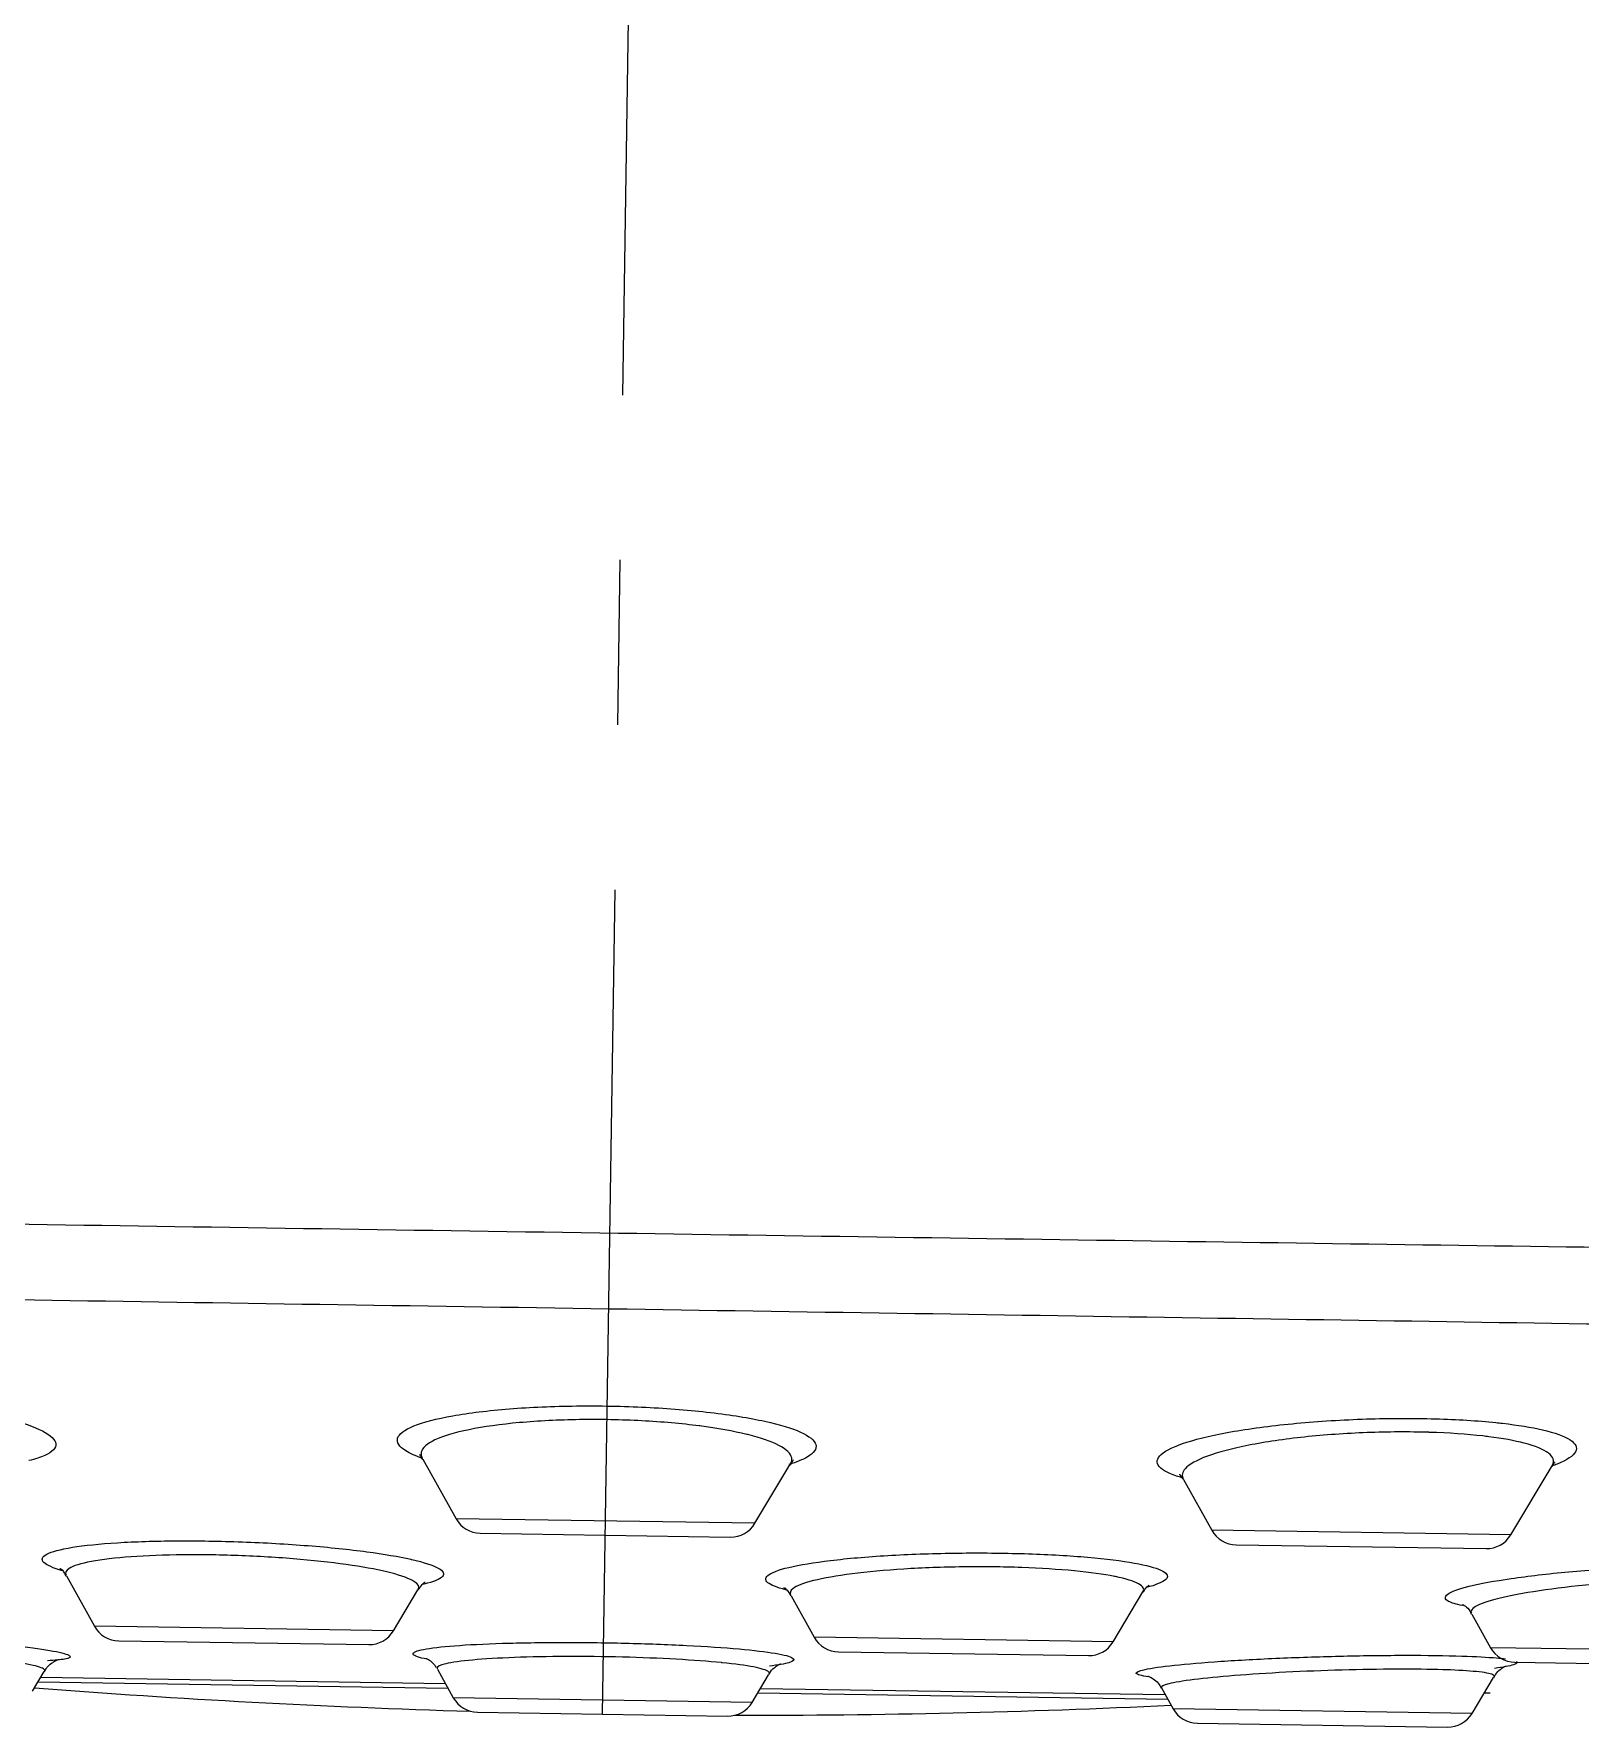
# Model space of a CAD drawing. Extents: x 20895 to 21489, y -3026 to -2606.
# Drawn here: x 21197.49 to 21213.91, y -2712.2 to -2694.23 of the extents above; entities that cross this region are included whole.
import ezdxf

# ---------------------------------------------------------------- set-up
doc = ezdxf.new("R2010")
doc.units = 0
doc.header["$LTSCALE"] = 7
doc.header["$MEASUREMENT"] = 0
doc.linetypes.add('CENTER', pattern=[2, 1.25, -0.25, 0.25, -0.25])
doc.layers.add('1', color=1, linetype='CENTER')
doc.layers.add('41', color=7, linetype='CONTINUOUS')

msp = doc.modelspace()

# ---------------------------------------------------------------- linework, layer by layer
at = {"layer": '1'}
msp.add_line((21203.5303, -2712.06062), (21204.04958, -2678.13761), dxfattribs=at)
at = {"layer": '41', "color": 7, "linetype": 'Continuous'}
for p, q in [((21201.6235, -2709.35519), (21201.97526, -2709.98657)), ((21205.14809, -2710.03514), (21205.51889, -2709.41502)), ((21213.17054, -2710.15795), (21213.60939, -2709.42402)), ((21209.69771, -2709.57089), (21209.99771, -2710.10938)), ((21202.23274, -2710.14053), (21204.88602, -2710.18115)), ((21210.25519, -2710.26334), (21212.90847, -2710.30395)), ((21197.83936, -2710.59357), (21198.13708, -2711.12796)), ((21201.30991, -2711.17653), (21201.57085, -2710.74013)), ((21205.53151, -2710.8048), (21205.7767, -2711.2449)), ((21208.94954, -2711.29347), (21209.26688, -2710.76274)), ((21212.75735, -2710.99895), (21212.9556, -2711.3548)), ((21198.39456, -2711.28192), (21201.04784, -2711.32253)), ((21206.03418, -2711.39886), (21208.68746, -2711.43948)), ((21197.4787, -2711.81796), (21197.60357, -2711.60913)), ((21201.77719, -2711.58303), (21201.94618, -2711.88635)), ((21205.11901, -2711.93492), (21205.29324, -2711.64354)), ((21213.21308, -2711.50876), (21215.86636, -2711.54937)), ((21197.56757, -2711.6693), (21201.86139, -2711.73503)), ((21205.20781, -2711.78626), (21209.50181, -2711.85199)), ((21209.46304, -2711.78171), (21209.58649, -2712.0033)), ((21212.75932, -2712.05187), (21212.98591, -2711.67293)), ((21202.20366, -2712.04031), (21204.85694, -2712.08092)), ((21209.84397, -2712.15726), (21212.49725, -2712.19788))]:
    msp.add_line(p, q, dxfattribs=at)
at = {"layer": '41', "color": 3, "linetype": 'Continuous'}
for p, q in [((21205.14809, -2710.03514), (21201.97526, -2709.98657)), ((21213.17054, -2710.15795), (21209.99771, -2710.10938)), ((21201.30991, -2711.17653), (21198.13708, -2711.12796)), ((21208.94954, -2711.29347), (21205.7767, -2711.2449)), ((21216.12844, -2711.40337), (21212.9556, -2711.3548)), ((21197.53969, -2711.7163), (21201.88868, -2711.78287)), ((21205.11901, -2711.93492), (21201.94618, -2711.88635)), ((21205.18032, -2711.83326), (21209.529, -2711.89983)), ((21212.94898, -2711.83479), (21212.94898, -2711.8358)), ((21212.75932, -2712.05187), (21209.58649, -2712.0033))]:
    msp.add_line(p, q, dxfattribs=at)
at = {"layer": '41', "color": 7, "linetype": 'Continuous'}
for centre, radius, start, end in [((21202.23733, -2709.84057), 0.3, 209.123, 269.123), ((21204.89061, -2709.88118), 0.3, 269.123, 329.123), ((21210.25978, -2709.96337), 0.3, 209.123, 269.123), ((21212.91306, -2710.00399), 0.3, 269.123, 329.123), ((21198.39915, -2710.98195), 0.3, 209.123, 269.123), ((21201.05243, -2711.02257), 0.3, 269.123, 329.123), ((21206.03878, -2711.0989), 0.3, 209.123, 269.123), ((21208.69206, -2711.13951), 0.3, 269.123, 329.123), ((21213.21768, -2711.20879), 0.3, 209.123, 269.123), ((21205.01965, -2614.76655), 97.30547, 265.568337, 268.296192), ((21202.20825, -2711.74034), 0.3, 209.123, 269.123), ((21204.86153, -2711.78096), 0.3, 269.123, 329.123), ((21205.01965, -2614.76655), 97.30547, 269.949809, 272.677663), ((21209.84856, -2711.8573), 0.3, 209.123, 269.123), ((21212.50184, -2711.89791), 0.3, 269.123, 329.123)]:
    msp.add_arc(centre, radius, start, end, dxfattribs=at)
at = {"layer": '41', "color": 3, "linetype": 'Continuous'}
for points, knots in [([(21162.9514, -2706.33127), (21162.9514, -2706.33127), (21162.9514, -2706.33127), (21162.95323, -2706.3313), (21163.62378, -2706.34066), (21166.17425, -2706.37832), (21168.07453, -2706.4069), (21175.35099, -2706.51862), (21182.28914, -2706.62735), (21194.21481, -2706.81159), (21198.30646, -2706.87443), (21206.72321, -2707.00003), (21210.86836, -2707.06009), (21218.92368, -2707.17078), (21222.73942, -2707.21998), (21229.67725, -2707.29979), (21232.76573, -2707.32923), (21235.33831, -2707.34661)], [0, 0, 0, 0, 0.00000992, 0.00000992, 0.12500868, 0.12500868, 0.25000744, 0.25000744, 0.50000496, 0.50000496, 0.62500372, 0.62500372, 0.75000248, 0.75000248, 0.87500124, 0.87500124, 1, 1, 1, 1]), ([(21197.19024, -2708.9167), (21197.19531, -2708.91803), (21197.20035, -2708.91936), (21197.20536, -2708.92069), (21197.36621, -2708.96345), (21197.49572, -2709.00942), (21197.58387, -2709.05488), (21197.6734, -2709.10106), (21197.7227, -2709.14798), (21197.72758, -2709.19179), (21197.73248, -2709.23578), (21197.69267, -2709.27787), (21197.61085, -2709.31444), (21197.56621, -2709.33439), (21197.50835, -2709.35301), (21197.43892, -2709.36983)], [0, 0, 0, 0, 0.00846769, 0.00846769, 0.00846769, 0.28436098, 0.28436098, 0.28436098, 0.56470067, 0.56470067, 0.56470067, 0.84633483, 0.84633483, 0.84633483, 1, 1, 1, 1]), ([(21201.61912, -2709.34585), (21201.54476, -2709.32025), (21201.48478, -2709.29345), (21201.44117, -2709.26629), (21201.37056, -2709.22231), (21201.34116, -2709.17625), (21201.35513, -2709.13182), (21201.36925, -2709.08692), (21201.42811, -2709.04245), (21201.5272, -2709.00214), (21201.62613, -2708.96189), (21201.76799, -2708.92466), (21201.9414, -2708.89371), (21202.11233, -2708.86321), (21202.31882, -2708.83796), (21202.54358, -2708.82028), (21202.76373, -2708.80297), (21203.00765, -2708.79243), (21203.25457, -2708.78968), (21203.49721, -2708.78697), (21203.74949, -2708.7917), (21203.99028, -2708.80347), (21204.2295, -2708.81516), (21204.46392, -2708.8341), (21204.67458, -2708.85865), (21204.89218, -2708.88402), (21205.09052, -2708.91608), (21205.25348, -2708.95204)], [0, 0, 0, 0, 0.07254124, 0.07254124, 0.07254124, 0.19021488, 0.19021488, 0.19021488, 0.30920075, 0.30920075, 0.30920075, 0.42801561, 0.42801561, 0.42801561, 0.54513702, 0.54513702, 0.54513702, 0.65982599, 0.65982599, 0.65982599, 0.7724754, 0.7724754, 0.7724754, 0.88435884, 0.88435884, 0.88435884, 1, 1, 1, 1]), ([(21205.07158, -2709.09421), (21205.06793, -2709.0933), (21205.06425, -2709.0924), (21205.06056, -2709.0915), (21204.91987, -2709.05716), (21204.74929, -2709.02658), (21204.56197, -2709.00228), (21204.56041, -2709.00208), (21204.55886, -2709.00188), (21204.5573, -2709.00168), (21204.36941, -2708.97743), (21204.15966, -2708.95884), (21203.94544, -2708.94753), (21203.72981, -2708.93613), (21203.50355, -2708.9318), (21203.2862, -2708.9349), (21203.06501, -2708.93806), (21202.84661, -2708.94901), (21202.65008, -2708.96672), (21202.4495, -2708.9848), (21202.26574, -2709.01044), (21202.11444, -2709.04131), (21201.96111, -2709.07259), (21201.83655, -2709.11014), (21201.75075, -2709.1507), (21201.66502, -2709.19122), (21201.61547, -2709.23589), (21201.60584, -2709.28102), (21201.60154, -2709.30116), (21201.60513, -2709.32163), (21201.6164, -2709.3421)], [0, 0, 0, 0, 0.00335689, 0.00335689, 0.00335689, 0.13294754, 0.13294754, 0.13294754, 0.13400786, 0.13400786, 0.13400786, 0.263838, 0.263838, 0.263838, 0.39456665, 0.39456665, 0.39456665, 0.52765635, 0.52765635, 0.52765635, 0.66351932, 0.66351932, 0.66351932, 0.80118052, 0.80118052, 0.80118052, 0.93868343, 0.93868343, 0.93868343, 1, 1, 1, 1]), ([(21209.69799, -2709.55673), (21209.68637, -2709.55352), (21209.6751, -2709.55027), (21209.6642, -2709.54698), (21209.55112, -2709.51289), (21209.47452, -2709.47398), (21209.4398, -2709.4334), (21209.4044, -2709.39202), (21209.41154, -2709.34779), (21209.46025, -2709.30426), (21209.5097, -2709.26008), (21209.60335, -2709.2154), (21209.73366, -2709.17393), (21209.86439, -2709.13231), (21210.03574, -2709.09276), (21210.23374, -2709.05867), (21210.42972, -2709.02492), (21210.65742, -2708.99559), (21210.8977, -2708.97332), (21211.13334, -2708.95149), (21211.38777, -2708.93584), (21211.6392, -2708.92784), (21211.8857, -2708.91999), (21212.13621, -2708.91929), (21212.3695, -2708.92581), (21212.60024, -2708.93227), (21212.82048, -2708.94596), (21213.01226, -2708.9657), (21213.0363, -2708.96818), (21213.05996, -2708.97075), (21213.08319, -2708.97342)], [0, 0, 0, 0, 0.01157478, 0.01157478, 0.01157478, 0.13185768, 0.13185768, 0.13185768, 0.25451067, 0.25451067, 0.25451067, 0.3790465, 0.3790465, 0.3790465, 0.50402451, 0.50402451, 0.50402451, 0.62773889, 0.62773889, 0.62773889, 0.74904634, 0.74904634, 0.74904634, 0.86793362, 0.86793362, 0.86793362, 0.98546951, 0.98546951, 0.98546951, 1, 1, 1, 1]), ([(21205.52549, -2709.40364), (21205.53819, -2709.38292), (21205.54274, -2709.36194), (21205.5389, -2709.34106), (21205.53069, -2709.2964), (21205.48391, -2709.25101), (21205.40194, -2709.20851), (21205.32343, -2709.16781), (21205.21064, -2709.12872), (21205.07158, -2709.09421)], [0, 0, 0, 0, 0.1928692, 0.1928692, 0.1928692, 0.60532479, 0.60532479, 0.60532479, 1, 1, 1, 1]), ([(21205.25348, -2708.95204), (21205.41104, -2708.9868), (21205.53977, -2709.02609), (21205.63053, -2709.06687), (21205.72552, -2709.10956), (21205.78141, -2709.15503), (21205.79405, -2709.1996), (21205.80687, -2709.24482), (21205.77551, -2709.29037), (21205.70235, -2709.33248), (21205.65524, -2709.3596), (21205.58992, -2709.38578), (21205.50887, -2709.41011)], [0, 0, 0, 0, 0.26345197, 0.26345197, 0.26345197, 0.53946819, 0.53946819, 0.53946819, 0.8195784, 0.8195784, 0.8195784, 1, 1, 1, 1]), ([(21212.93792, -2709.11599), (21212.9172, -2709.11336), (21212.89611, -2709.11082), (21212.87466, -2709.10838), (21212.70572, -2709.08917), (21212.51142, -2709.0759), (21212.30763, -2709.06972), (21212.30501, -2709.06964), (21212.30237, -2709.06956), (21212.29974, -2709.06948), (21212.09076, -2709.06332), (21211.86604, -2709.06443), (21211.64521, -2709.07268), (21211.41998, -2709.0811), (21211.19219, -2709.0972), (21210.98182, -2709.11946), (21210.76744, -2709.14216), (21210.5648, -2709.17192), (21210.39118, -2709.20609), (21210.21604, -2709.24055), (21210.0653, -2709.28048), (21209.95122, -2709.32247), (21209.83785, -2709.36421), (21209.75745, -2709.40914), (21209.71646, -2709.45362), (21209.68186, -2709.49116), (21209.6745, -2709.52925), (21209.69481, -2709.56561)], [0, 0, 0, 0, 0.01711222, 0.01711222, 0.01711222, 0.15378778, 0.15378778, 0.15378778, 0.15552579, 0.15552579, 0.15552579, 0.29558678, 0.29558678, 0.29558678, 0.43848267, 0.43848267, 0.43848267, 0.58412698, 0.58412698, 0.58412698, 0.7310164, 0.7310164, 0.7310164, 0.87692446, 0.87692446, 0.87692446, 1, 1, 1, 1]), ([(21213.60886, -2709.42481), (21213.61058, -2709.42211), (21213.61215, -2709.41941), (21213.61357, -2709.41672), (21213.63649, -2709.37343), (21213.62181, -2709.33031), (21213.57017, -2709.29078), (21213.51945, -2709.25196), (21213.43167, -2709.21558), (21213.31314, -2709.18459), (21213.21065, -2709.15779), (21213.08301, -2709.13442), (21212.93792, -2709.11599)], [0, 0, 0, 0, 0.02151159, 0.02151159, 0.02151159, 0.3674795, 0.3674795, 0.3674795, 0.70720384, 0.70720384, 0.70720384, 1, 1, 1, 1]), ([(21213.08319, -2708.97342), (21213.24601, -2708.9921), (21213.38974, -2709.01568), (21213.50585, -2709.04264), (21213.64024, -2709.07384), (21213.74084, -2709.11037), (21213.80037, -2709.14923), (21213.8611, -2709.18888), (21213.88076, -2709.23202), (21213.85829, -2709.27518), (21213.83544, -2709.3191), (21213.76834, -2709.36422), (21213.66249, -2709.40688), (21213.64653, -2709.41332), (21213.62961, -2709.41972), (21213.61179, -2709.42609)], [0, 0, 0, 0, 0.21123483, 0.21123483, 0.21123483, 0.45651787, 0.45651787, 0.45651787, 0.70681334, 0.70681334, 0.70681334, 0.96156263, 0.96156263, 0.96156263, 1, 1, 1, 1]), ([(21197.79856, -2710.53956), (21197.69719, -2710.51025), (21197.62927, -2710.47978), (21197.59994, -2710.45047), (21197.56936, -2710.41992), (21197.57997, -2710.38981), (21197.63105, -2710.36264), (21197.6821, -2710.33549), (21197.77502, -2710.31052), (21197.90235, -2710.28988), (21198.0288, -2710.26937), (21198.19276, -2710.25256), (21198.38067, -2710.2409), (21198.56667, -2710.22936), (21198.78136, -2710.22255), (21199.00674, -2710.22109), (21199.23015, -2710.21964), (21199.47027, -2710.22339), (21199.70707, -2710.23204), (21199.94304, -2710.24067), (21200.18219, -2710.25438), (21200.4049, -2710.27203), (21200.62833, -2710.28974), (21200.84131, -2710.31188), (21201.02669, -2710.33662), (21201.20863, -2710.36091), (21201.36879, -2710.38832), (21201.49509, -2710.41673)], [0, 0, 0, 0, 0.10885239, 0.10885239, 0.10885239, 0.22245431, 0.22245431, 0.22245431, 0.33598426, 0.33598426, 0.33598426, 0.44872618, 0.44872618, 0.44872618, 0.56031256, 0.56031256, 0.56031256, 0.67089837, 0.67089837, 0.67089837, 0.78107549, 0.78107549, 0.78107549, 0.89159981, 0.89159981, 0.89159981, 1, 1, 1, 1]), ([(21201.28209, -2710.56099), (21201.17191, -2710.53275), (21201.03141, -2710.5056), (21200.87126, -2710.48164), (21200.70788, -2710.45718), (21200.51958, -2710.43539), (21200.32172, -2710.41806), (21200.12438, -2710.40077), (21199.91207, -2710.38745), (21199.70255, -2710.37923), (21199.49225, -2710.37097), (21199.27885, -2710.36762), (21199.08054, -2710.36947), (21198.8805, -2710.37133), (21198.69011, -2710.37852), (21198.52559, -2710.39042), (21198.35948, -2710.40243), (21198.21497, -2710.41957), (21198.10413, -2710.44036), (21197.99265, -2710.46127), (21197.91201, -2710.48646), (21197.86866, -2710.5138), (21197.83243, -2710.53665), (21197.82138, -2710.56154), (21197.83576, -2710.58701)], [0, 0, 0, 0, 0.12411601, 0.12411601, 0.12411601, 0.25082941, 0.25082941, 0.25082941, 0.37722665, 0.37722665, 0.37722665, 0.50411688, 0.50411688, 0.50411688, 0.63213194, 0.63213194, 0.63213194, 0.76138771, 0.76138771, 0.76138771, 0.89136922, 0.89136922, 0.89136922, 1, 1, 1, 1]), ([(21205.47422, -2710.73952), (21205.38149, -2710.71655), (21205.3172, -2710.69145), (21205.28547, -2710.66585), (21205.24964, -2710.63696), (21205.25441, -2710.60666), (21205.29927, -2710.57743), (21205.3444, -2710.54802), (21205.43136, -2710.51888), (21205.55309, -2710.49244), (21205.67481, -2710.46599), (21205.83472, -2710.44151), (21206.01967, -2710.42107), (21206.20344, -2710.40076), (21206.41709, -2710.38387), (21206.64278, -2710.37189), (21206.86622, -2710.36003), (21207.10771, -2710.35264), (21207.34693, -2710.35039), (21207.58398, -2710.34816), (21207.82537, -2710.3509), (21208.05097, -2710.3584), (21208.27562, -2710.36587), (21208.49078, -2710.37825), (21208.67883, -2710.3945), (21208.87259, -2710.41125), (21209.04305, -2710.43257), (21209.17587, -2710.45661)], [0, 0, 0, 0, 0.09995924, 0.09995924, 0.09995924, 0.21293841, 0.21293841, 0.21293841, 0.3266296, 0.3266296, 0.3266296, 0.44033418, 0.44033418, 0.44033418, 0.55331124, 0.55331124, 0.55331124, 0.66514556, 0.66514556, 0.66514556, 0.77593945, 0.77593945, 0.77593945, 0.88625183, 0.88625183, 0.88625183, 1, 1, 1, 1]), ([(21201.57307, -2710.73637), (21201.58897, -2710.71016), (21201.57543, -2710.68225), (21201.53321, -2710.65452), (21201.48536, -2710.6231), (21201.39924, -2710.591), (21201.28209, -2710.56099)], [0, 0, 0, 0, 0.46854936, 0.46854936, 0.46854936, 1, 1, 1, 1]), ([(21201.49509, -2710.41673), (21201.49862, -2710.41753), (21201.50212, -2710.41832), (21201.5056, -2710.41912), (21201.63487, -2710.44868), (21201.73093, -2710.48008), (21201.78611, -2710.51073), (21201.8417, -2710.54161), (21201.85732, -2710.57259), (21201.8316, -2710.6011), (21201.80584, -2710.62966), (21201.73787, -2710.65654), (21201.63308, -2710.67948), (21201.6294, -2710.68029), (21201.62567, -2710.68109), (21201.62189, -2710.68188)], [0, 0, 0, 0, 0.0086195, 0.0086195, 0.0086195, 0.33344774, 0.33344774, 0.33344774, 0.66072033, 0.66072033, 0.66072033, 0.98848489, 0.98848489, 0.98848489, 1, 1, 1, 1]), ([(21208.97379, -2710.6009), (21208.97059, -2710.60025), (21208.96738, -2710.5996), (21208.96414, -2710.59895), (21208.84987, -2710.57607), (21208.70422, -2710.55583), (21208.53881, -2710.5399), (21208.53777, -2710.5398), (21208.53673, -2710.5397), (21208.53569, -2710.5396), (21208.36932, -2710.52366), (21208.17847, -2710.51163), (21207.97907, -2710.50455), (21207.7788, -2710.49743), (21207.56426, -2710.4951), (21207.35374, -2710.49775), (21207.14133, -2710.50042), (21206.92696, -2710.50824), (21206.729, -2710.52052), (21206.52917, -2710.53291), (21206.34033, -2710.55021), (21206.17843, -2710.5709), (21206.01571, -2710.5917), (21205.87555, -2710.61653), (21205.76952, -2710.64329), (21205.66372, -2710.66998), (21205.5889, -2710.69935), (21205.55111, -2710.72897), (21205.52282, -2710.75113), (21205.51468, -2710.77389), (21205.52681, -2710.79618)], [0, 0, 0, 0, 0.00352408, 0.00352408, 0.00352408, 0.12965338, 0.12965338, 0.12965338, 0.13043615, 0.13043615, 0.13043615, 0.25713219, 0.25713219, 0.25713219, 0.38440061, 0.38440061, 0.38440061, 0.51283567, 0.51283567, 0.51283567, 0.64249013, 0.64249013, 0.64249013, 0.77279029, 0.77279029, 0.77279029, 0.90276503, 0.90276503, 0.90276503, 1, 1, 1, 1]), ([(21209.17587, -2710.45661), (21209.30255, -2710.47954), (21209.39845, -2710.50554), (21209.45651, -2710.53257), (21209.51683, -2710.56066), (21209.53789, -2710.59063), (21209.51818, -2710.62003), (21209.49832, -2710.64967), (21209.43649, -2710.67954), (21209.33774, -2710.70719), (21209.33017, -2710.70931), (21209.32238, -2710.71142), (21209.31435, -2710.71352)], [0, 0, 0, 0, 0.31565156, 0.31565156, 0.31565156, 0.64384458, 0.64384458, 0.64384458, 0.97465691, 0.97465691, 0.97465691, 1, 1, 1, 1]), ([(21212.65755, -2710.90843), (21212.59018, -2710.89512), (21212.54051, -2710.88007), (21212.51069, -2710.86387), (21212.46793, -2710.84065), (21212.46494, -2710.81445), (21212.5016, -2710.78742), (21212.53862, -2710.76013), (21212.61707, -2710.73124), (21212.73039, -2710.70312), (21212.8445, -2710.6748), (21212.99713, -2710.64647), (21213.17574, -2710.62048), (21213.35452, -2710.59447), (21213.56431, -2710.57008), (21213.78774, -2710.54939), (21214.0099, -2710.52881), (21214.25177, -2710.51131), (21214.493, -2710.4984), (21214.73188, -2710.48563), (21214.97683, -2710.47701), (21215.20712, -2710.47331), (21215.43524, -2710.46965), (21215.65531, -2710.47071), (21215.84892, -2710.47642), (21216.05806, -2710.48259), (21216.24268, -2710.4944), (21216.3851, -2710.51066)], [0, 0, 0, 0, 0.07892877, 0.07892877, 0.07892877, 0.19225186, 0.19225186, 0.19225186, 0.3066963, 0.3066963, 0.3066963, 0.42196178, 0.42196178, 0.42196178, 0.53734649, 0.53734649, 0.53734649, 0.65208022, 0.65208022, 0.65208022, 0.76568201, 0.76568201, 0.76568201, 0.87818429, 0.87818429, 0.87818429, 1, 1, 1, 1]), ([(21209.26669, -2710.76301), (21209.28537, -2710.73378), (21209.26868, -2710.70413), (21209.21772, -2710.67642), (21209.16811, -2710.64945), (21209.08475, -2710.62361), (21208.97379, -2710.6009)], [0, 0, 0, 0, 0.5069128, 0.5069128, 0.5069128, 1, 1, 1, 1]), ([(21216.19337, -2710.65502), (21216.18331, -2710.65373), (21216.17303, -2710.65248), (21216.16253, -2710.65126), (21216.04287, -2710.63731), (21215.89242, -2710.62722), (21215.72345, -2710.62183), (21215.72182, -2710.62178), (21215.72018, -2710.62172), (21215.71854, -2710.62167), (21215.5467, -2710.61629), (21215.35105, -2710.61561), (21215.14834, -2710.61967), (21214.94373, -2710.62377), (21214.72609, -2710.63283), (21214.51415, -2710.64604), (21214.30029, -2710.65938), (21214.08611, -2710.67734), (21213.88985, -2710.69837), (21213.69277, -2710.71949), (21213.50814, -2710.7443), (21213.35135, -2710.77073), (21213.19509, -2710.79706), (21213.06209, -2710.82574), (21212.96328, -2710.85439), (21212.86547, -2710.88275), (21212.79847, -2710.91186), (21212.76786, -2710.93935), (21212.74874, -2710.95652), (21212.7435, -2710.97334), (21212.75212, -2710.98927)], [0, 0, 0, 0, 0.01094348, 0.01094348, 0.01094348, 0.137423, 0.137423, 0.137423, 0.13862898, 0.13862898, 0.13862898, 0.26702686, 0.26702686, 0.26702686, 0.39664376, 0.39664376, 0.39664376, 0.52744762, 0.52744762, 0.52744762, 0.65878782, 0.65878782, 0.65878782, 0.78966331, 0.78966331, 0.78966331, 0.91916526, 0.91916526, 0.91916526, 1, 1, 1, 1]), ([(21197.29872, -2711.33248), (21197.30487, -2711.33321), (21197.31099, -2711.33394), (21197.31706, -2711.33467), (21197.47425, -2711.35355), (21197.60532, -2711.37265), (21197.69943, -2711.39039), (21197.79363, -2711.40815), (21197.8534, -2711.42504), (21197.87367, -2711.43964), (21197.89392, -2711.45423), (21197.87533, -2711.46695), (21197.81933, -2711.47674), (21197.77864, -2711.48385), (21197.71737, -2711.48955), (21197.63854, -2711.49362)], [0, 0, 0, 0, 0.01011553, 0.01011553, 0.01011553, 0.27570005, 0.27570005, 0.27570005, 0.54156991, 0.54156991, 0.54156991, 0.80709695, 0.80709695, 0.80709695, 1, 1, 1, 1]), ([(21201.66354, -2711.47685), (21201.65396, -2711.47495), (21201.64484, -2711.47305), (21201.63622, -2711.47114), (21201.56022, -2711.45434), (21201.52008, -2711.43692), (21201.51907, -2711.4203), (21201.51804, -2711.40364), (21201.55629, -2711.38733), (21201.63069, -2711.37273), (21201.7051, -2711.35813), (21201.81772, -2711.34483), (21201.95931, -2711.33394), (21202.10059, -2711.32307), (21202.27463, -2711.31431), (21202.467, -2711.30839), (21202.65871, -2711.30249), (21202.87395, -2711.29926), (21203.09481, -2711.29896), (21203.31496, -2711.29866), (21203.54677, -2711.30128), (21203.771, -2711.30659), (21203.99488, -2711.31189), (21204.21736, -2711.32003), (21204.42007, -2711.33032), (21204.6269, -2711.34082), (21204.81898, -2711.35387), (21204.97996, -2711.36833)], [0, 0, 0, 0, 0.01398075, 0.01398075, 0.01398075, 0.13722744, 0.13722744, 0.13722744, 0.26075895, 0.26075895, 0.26075895, 0.38431016, 0.38431016, 0.38431016, 0.50760071, 0.50760071, 0.50760071, 0.63046512, 0.63046512, 0.63046512, 0.75292691, 0.75292691, 0.75292691, 0.87518652, 0.87518652, 0.87518652, 1, 1, 1, 1]), ([(21204.80062, -2711.5146), (21204.79788, -2711.51433), (21204.79513, -2711.51405), (21204.79237, -2711.51378), (21204.654, -2711.49999), (21204.48953, -2711.48763), (21204.31245, -2711.47772), (21204.31182, -2711.47769), (21204.3112, -2711.47765), (21204.31057, -2711.47762), (21204.13281, -2711.46769), (21203.93746, -2711.45997), (21203.74087, -2711.45508), (21203.54393, -2711.45018), (21203.34024, -2711.448), (21203.14693, -2711.44871), (21202.95304, -2711.44943), (21202.76416, -2711.45308), (21202.59617, -2711.45935), (21202.42772, -2711.46565), (21202.27554, -2711.47476), (21202.15233, -2711.48594), (21202.02901, -2711.49712), (21201.93127, -2711.51067), (21201.86716, -2711.52547), (21201.80316, -2711.54024), (21201.7709, -2711.55666), (21201.77299, -2711.57338), (21201.77328, -2711.57565), (21201.7742, -2711.57794), (21201.77575, -2711.58024)], [0, 0, 0, 0, 0.00272684, 0.00272684, 0.00272684, 0.14141237, 0.14141237, 0.14141237, 0.14189492, 0.14189492, 0.14189492, 0.28106029, 0.28106029, 0.28106029, 0.42047556, 0.42047556, 0.42047556, 0.56031004, 0.56031004, 0.56031004, 0.70052694, 0.70052694, 0.70052694, 0.84086816, 0.84086816, 0.84086816, 0.98094597, 0.98094597, 0.98094597, 1, 1, 1, 1]), ([(21204.97996, -2711.36833), (21205.13518, -2711.38227), (21205.26572, -2711.39791), (21205.36136, -2711.41399), (21205.45925, -2711.43045), (21205.52321, -2711.44784), (21205.54803, -2711.4647), (21205.57291, -2711.48162), (21205.55913, -2711.49848), (21205.5078, -2711.5139), (21205.46477, -2711.52682), (21205.39437, -2711.53903), (21205.30095, -2711.54982)], [0, 0, 0, 0, 0.25561681, 0.25561681, 0.25561681, 0.51740797, 0.51740797, 0.51740797, 0.77994544, 0.77994544, 0.77994544, 1, 1, 1, 1]), ([(21209.33397, -2711.66397), (21209.33244, -2711.66378), (21209.33093, -2711.66359), (21209.32943, -2711.6634), (21209.24848, -2711.65319), (21209.20273, -2711.641), (21209.19582, -2711.62786), (21209.18889, -2711.61467), (21209.22084, -2711.60016), (21209.28894, -2711.58551), (21209.35727, -2711.57081), (21209.46387, -2711.55557), (21209.59992, -2711.54104), (21209.73627, -2711.52649), (21209.90595, -2711.51225), (21210.09495, -2711.49952), (21210.28395, -2711.48678), (21210.4975, -2711.47519), (21210.71788, -2711.46572), (21210.93778, -2711.45626), (21211.17058, -2711.44866), (21211.39687, -2711.44354), (21211.62239, -2711.43844), (21211.8477, -2711.43568), (21212.054, -2711.43548), (21212.2751, -2711.43527), (21212.48108, -2711.43801), (21212.65225, -2711.44346)], [0, 0, 0, 0, 0.00227428, 0.00227428, 0.00227428, 0.12522381, 0.12522381, 0.12522381, 0.24856175, 0.24856175, 0.24856175, 0.37232834, 0.37232834, 0.37232834, 0.49637207, 0.49637207, 0.49637207, 0.62041799, 0.62041799, 0.62041799, 0.74418814, 0.74418814, 0.74418814, 0.86752622, 0.86752622, 0.86752622, 1, 1, 1, 1]), ([(21212.65225, -2711.44346), (21212.79924, -2711.44813), (21212.9245, -2711.45489), (21213.0192, -2711.46326), (21213.05456, -2711.46638), (21213.08596, -2711.46976), (21213.11318, -2711.47335)], [0, 0, 0, 0, 0.72772537, 0.72772537, 0.72772537, 1, 1, 1, 1]), ([(21197.60909, -2711.59961), (21197.61166, -2711.59495), (21197.61004, -2711.59001), (21197.60418, -2711.58484), (21197.58762, -2711.57025), (21197.53671, -2711.55347), (21197.45576, -2711.53591), (21197.37163, -2711.51765), (21197.25252, -2711.49802), (21197.10903, -2711.47874)], [0, 0, 0, 0, 0.14778458, 0.14778458, 0.14778458, 0.56543631, 0.56543631, 0.56543631, 1, 1, 1, 1]), ([(21205.29973, -2711.63238), (21205.30392, -2711.62498), (21205.3015, -2711.61746), (21205.29237, -2711.60996), (21205.2719, -2711.59311), (21205.21712, -2711.57585), (21205.13248, -2711.55958), (21205.04966, -2711.54366), (21204.93606, -2711.52826), (21204.80062, -2711.5146)], [0, 0, 0, 0, 0.18388101, 0.18388101, 0.18388101, 0.59649708, 0.59649708, 0.59649708, 1, 1, 1, 1]), ([(21212.48242, -2711.58981), (21212.47177, -2711.58944), (21212.46098, -2711.58909), (21212.45005, -2711.58876), (21212.30783, -2711.58439), (21212.14018, -2711.58239), (21211.961, -2711.58293), (21211.95963, -2711.58294), (21211.95827, -2711.58294), (21211.9569, -2711.58295), (21211.77563, -2711.58353), (21211.57761, -2711.58673), (21211.37954, -2711.59226), (21211.18092, -2711.59781), (21210.97669, -2711.60587), (21210.78402, -2711.61577), (21210.59114, -2711.62567), (21210.40445, -2711.6377), (21210.23951, -2711.65084), (21210.07483, -2711.66396), (21209.92726, -2711.67856), (21209.809, -2711.69344), (21209.69123, -2711.70825), (21209.59929, -2711.72374), (21209.54075, -2711.73864), (21209.48255, -2711.75345), (21209.4558, -2711.76807), (21209.46281, -2711.78129), (21209.46284, -2711.78136), (21209.46288, -2711.78143), (21209.46292, -2711.7815)], [0, 0, 0, 0, 0.01059223, 0.01059223, 0.01059223, 0.15042285, 0.15042285, 0.15042285, 0.15147369, 0.15147369, 0.15147369, 0.29280464, 0.29280464, 0.29280464, 0.43453094, 0.43453094, 0.43453094, 0.57640327, 0.57640327, 0.57640327, 0.71803327, 0.71803327, 0.71803327, 0.85905139, 0.85905139, 0.85905139, 0.99926231, 0.99926231, 0.99926231, 1, 1, 1, 1]), ([(21212.9929, -2711.66094), (21212.99679, -2711.65405), (21212.99227, -2711.64742), (21212.97924, -2711.6412), (21212.95339, -2711.62886), (21212.8933, -2711.6178), (21212.80383, -2711.60893), (21212.72113, -2711.60074), (21212.61139, -2711.59421), (21212.48242, -2711.58981)], [0, 0, 0, 0, 0.20765623, 0.20765623, 0.20765623, 0.61980883, 0.61980883, 0.61980883, 1, 1, 1, 1]), ([(21213.23229, -2711.50136), (21213.24901, -2711.51235), (21213.23786, -2711.52435), (21213.1993, -2711.53664), (21213.16001, -2711.54916), (21213.09134, -2711.56228), (21212.99787, -2711.57517)], [0, 0, 0, 0, 0.49532583, 0.49532583, 0.49532583, 1, 1, 1, 1])]:
    msp.add_open_spline(points, degree=3, knots=knots, dxfattribs=at)
at = {"layer": '41', "color": 7, "linetype": 'Continuous'}
for points, knots in [([(21234.55517, -2708.23503), (21229.43246, -2708.15662), (21222.38783, -2708.04878), (21210.59749, -2707.86829), (21206.55012, -2707.80634), (21198.3424, -2707.6807), (21194.35225, -2707.61962), (21182.72287, -2707.4416), (21175.968, -2707.3382), (21168.88599, -2707.22979), (21167.03896, -2707.20151), (21164.56353, -2707.16362), (21163.91759, -2707.15373), (21163.92024, -2707.15377)], [0, 0, 0, 0, 0.2500072, 0.2500072, 0.37501081, 0.37501081, 0.50001441, 0.50001441, 0.75002161, 0.75002161, 0.87502521, 0.87502521, 1, 1, 1, 1]), ([(21201.58706, -2709.30064), (21201.58693, -2709.30105), (21201.58997, -2709.30702), (21201.60408, -2709.33336), (21201.61921, -2709.35776)], [0, 0, 0, 0, 0.30932068, 1, 1, 1, 1]), ([(21205.52565, -2709.41933), (21205.53758, -2709.39688), (21205.55218, -2709.36656), (21205.55701, -2709.36074), (21205.55707, -2709.36089)], [0, 0, 0, 0, 0.57284414, 1, 1, 1, 1]), ([(21213.61027, -2709.43148), (21213.62191, -2709.41249), (21213.63542, -2709.3886), (21213.63913, -2709.38377), (21213.63914, -2709.38373)], [0, 0, 0, 0, 0.60618454, 1, 1, 1, 1]), ([(21209.65363, -2709.51333), (21209.65354, -2709.51371), (21209.65587, -2709.51868), (21209.67297, -2709.54284), (21209.69569, -2709.5703)], [0, 0, 0, 0, 0.1973634, 1, 1, 1, 1]), ([(21197.77062, -2710.51454), (21197.77075, -2710.51452), (21197.77414, -2710.51565), (21197.79869, -2710.52622), (21197.82407, -2710.57481), (21197.83397, -2710.59458)], [0, 0, 0, 0, 0.15592021, 0.71210207, 1, 1, 1, 1]), ([(21201.57376, -2710.74115), (21201.59049, -2710.71572), (21201.62026, -2710.67275), (21201.64554, -2710.6609), (21201.64886, -2710.65946), (21201.64886, -2710.65944)], [0, 0, 0, 0, 0.3738656, 0.80418909, 1, 1, 1, 1]), ([(21205.45328, -2710.71759), (21205.45342, -2710.7176), (21205.45635, -2710.71852), (21205.48151, -2710.7287), (21205.51252, -2710.77986), (21205.52763, -2710.80578)], [0, 0, 0, 0, 0.11378803, 0.6386182, 1, 1, 1, 1]), ([(21209.27089, -2710.76505), (21209.28176, -2710.74591), (21209.30585, -2710.70574), (21209.3301, -2710.69364), (21209.33395, -2710.69174), (21209.33394, -2710.69169)], [0, 0, 0, 0, 0.29409317, 0.75087333, 1, 1, 1, 1]), ([(21212.65692, -2710.8948), (21212.65693, -2710.89502), (21212.66818, -2710.89999), (21212.72171, -2710.93399), (21212.74372, -2710.98222), (21212.75082, -2710.99964)], [0, 0, 0, 0, 0.42480949, 0.81800963, 1, 1, 1, 1]), ([(21197.60529, -2711.61126), (21197.61703, -2711.58893), (21197.64313, -2711.54801), (21197.6943, -2711.50772), (21197.73428, -2711.48704), (21197.75486, -2711.48028), (21197.75858, -2711.4794), (21197.75858, -2711.47941)], [0, 0, 0, 0, 0.18570456, 0.39392385, 0.58433284, 0.79566919, 1, 1, 1, 1]), ([(21201.65737, -2711.46807), (21201.65737, -2711.46794), (21201.66789, -2711.47103), (21201.7226, -2711.50602), (21201.75092, -2711.54535), (21201.76441, -2711.5661)], [0, 0, 0, 0, 0.47856692, 0.76995203, 1, 1, 1, 1]), ([(21205.29733, -2711.64114), (21205.29895, -2711.63649), (21205.31115, -2711.60424), (21205.35292, -2711.56673), (21205.39511, -2711.53596), (21205.417, -2711.52695), (21205.42081, -2711.52567), (21205.4208, -2711.52567)], [0, 0, 0, 0, 0.0415286, 0.29847665, 0.53291471, 0.78534709, 1, 1, 1, 1]), ([(21212.98984, -2711.67353), (21212.99616, -2711.65913), (21213.01479, -2711.62307), (21213.05774, -2711.58449), (21213.09592, -2711.5598), (21213.1161, -2711.5513), (21213.11983, -2711.55007), (21213.11986, -2711.55007)], [0, 0, 0, 0, 0.12661141, 0.35106264, 0.55614873, 0.78278629, 1, 1, 1, 1]), ([(21209.31694, -2711.65601), (21209.31691, -2711.65568), (21209.32551, -2711.65772), (21209.37257, -2711.68113), (21209.42639, -2711.72308), (21209.45023, -2711.7646), (21209.4597, -2711.78444)], [0, 0, 0, 0, 0.36536242, 0.59959765, 0.83277871, 1, 1, 1, 1]), ([(21212.89278, -2711.83565), (21212.89666, -2711.83556), (21212.90034, -2711.83547), (21212.90381, -2711.83539), (21212.93349, -2711.8347), (21212.94898, -2711.83449), (21212.94898, -2711.83479)], [0, 0, 0, 0, 0.10477974, 0.10477974, 0.10477974, 1, 1, 1, 1])]:
    msp.add_open_spline(points, degree=3, knots=knots, dxfattribs=at)

doc.saveas('drawing.dxf')
